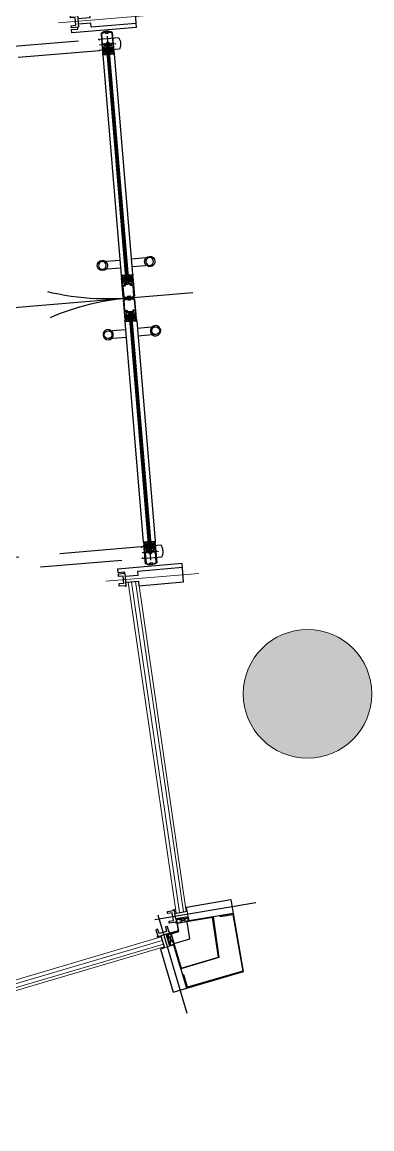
# Model space of a CAD drawing. Header units: centimetres. Extents: x 139057 to 200038, y 34824 to 80516.
# Drawn here: x 167676.2 to 167812.2, y 52158.9 to 52589 of the extents above; entities that cross this region are included whole.
import ezdxf

# ---------------------------------------------------------------- set-up
doc = ezdxf.new("R2010")
doc.units = ezdxf.units.CM
doc.header["$LTSCALE"] = 100
for name, pattern in [('GI-ST-ESC-P1$0$A-FLPLR$0$CENTER', [2, 1.25, -0.25, 0.25, -0.25]), ('GI-ST-ESC-P1$0$AFP0APIAZ$0$CENTER', [50.800000000000004, 31.75, -6.35, 6.35, -6.35]), ('GI-ST-ESC-P1$0$CENTER', [50.800000000000004, 31.75, -6.35, 6.35, -6.35]), ('GI-ST-ESC-P1$0$CENTER2', [28.575000000000003, 19.05, -3.175, 3.175, -3.175]), ('GI-ST-ESC-P1$0$HIDDEN2', [4.762499999999999, 3.175, -1.5875])]:
    doc.linetypes.add(name, pattern=pattern)
doc.layers.get('0').update_dxf_attribs({"lineweight": 0})
doc.layers.get('Defpoints').update_dxf_attribs({"lineweight": 0})
doc.layers.add('410_STRUTTURE_001-AM_0', color=7, linetype='Continuous', lineweight=0)
doc.layers.add('441_SERRAMENTI_001-AM_0', color=1, linetype='Continuous', lineweight=0)
for name, color, linetype in [('A-FACCIATA MONTANTI', 13, 'Continuous'), ('A-VETRO', 175, 'Continuous'), ('GI-ST-ESC-P1$0$0-SCRN-40', 7, 'Continuous'), ('GI-ST-ESC-P1$0$A-CLNG-GLAZ', 1, 'Continuous'), ('GI-ST-ESC-P1$0$A-DOOR', 1, 'Continuous'), ('GI-ST-ESC-P1$0$A-DOOR-STL', 1, 'Continuous'), ('GI-ST-ESC-P1$0$A-FIN', 7, 'Continuous'), ('GI-ST-ESC-P1$0$A-GLAZ-MULL', 1, 'Continuous'), ('GI-ST-ESC-P1$0$A-HDDN', 7, 'GI-ST-ESC-P1$0$HIDDEN2'), ('GI-ST-ESC-P1$0$A-HTCH', 7, 'Continuous'), ('GI-ST-ESC-P1$0$A-SCRN-50', 7, 'Continuous'), ('GI-ST-ESC-P1$0$AFP0APIAZ$0$A-GRID', 7, 'GI-ST-ESC-P1$0$AFP0APIAZ$0$CENTER')]:
    doc.layers.add(name, color=color, linetype=linetype)

# ---------------------------------------------------------------- blocks, each defined once
blk = doc.blocks.new('GI-ST-ESC-P1$0$FRAME')
at = {"layer": 'Defpoints', "color": 11}
for p, q in [((5.000000037252903, 9.316494992002845), (5.000000037252903, 11.00000000372529)), ((18.5000000372529, 9.316494992002845), (18.5000000372529, 11.00000000372529)), ((34.1965823918581, 9.31649499386549), (34.1965823918581, 11)), ((44.9465823918581, 9.31649499386549), (44.9465823918581, 11)), ((5.000000037252903, -9.316494992002845), (5.000000037252903, -11)), ((18.5000000372529, -9.316494992002845), (18.5000000372529, -11)), ((34.1965823918581, -9.3164949901402), (34.1965823918581, -11.00000000186265)), ((44.9465823918581, -9.3164949901402), (44.9465823918581, -11.00000000186265))]:
    blk.add_line(p, q, dxfattribs=at)
at = {"layer": 'Defpoints'}
blk.add_line((49.00000001490116, 11.00000000186265), (49.00000001490116, -10.99999999441206), dxfattribs=at)
at = {"layer": 'GI-ST-ESC-P1$0$A-CLNG-GLAZ', "color": 11, "linetype": 'GI-ST-ESC-P1$0$CENTER'}
blk.add_line((-81.14653248339891, 0.0003774743527173996), (317.6460319980979, -0.0007791649550199509), dxfattribs=at)
at = {"layer": 'GI-ST-ESC-P1$0$A-GLAZ-MULL', "color": 11}
blk.add_line((0, 11.00000000186265), (7.450580596923828e-09, -10.99999999813735), dxfattribs=at)
at = {"layer": 'GI-ST-ESC-P1$0$A-GLAZ-MULL', "color": 5}
blk.add_lwpolyline([(-3.279999867081642, 22.99999998323619), (-26.46994519233704, 22.99999998696148, 0.414213562398668), (-27.46994518488646, 21.99999999068677), (-27.46994519233704, 15.99999998696148, 0.4142135623363339), (-26.46994519233704, 14.99999998509884), (-9.969945199787617, 14.99999998696148, -0.4142135623352684), (-9.469945192337036, 14.49999998882413), (-9.469945192337036, -14.49999993853271, -0.4142135624071923), (-9.969945192337036, -14.99999994039536), (-26.46994519233704, -15.00000001490116, 0.414213562338465), (-27.46994519233704, -16.00000001862645), (-27.46994519233704, -22.00000001117587, 0.4142135623984016), (-26.46994519233704, -23.00000000745058), (-3.279999867081642, -23.00000001117587), (-3.279999867081642, -25.00000001303852, 0.4142135623677674), (-2.279999867081642, -26.00000001117587), (0, -26.00000001117587), (7.450580596923828e-09, -10.99999999813735), (49.0000000372529, -10.99999999813735), (49.00000002980232, -27.50000001676381), (224.0000000372529, -27.50000001303852), (224.0000000372529, 27.49999998509884), (49.00000005215406, 27.49999998882413), (49.00000001490116, 11.00000000186265), (0, 11.00000000186265), (0, 25.99999997578561), (-2.279999881982803, 25.99999998509884, 0.4142135623677673), (-3.279999881982803, 24.99999998323619)], format="xyb", close=True, dxfattribs=at)
blk = doc.blocks.new('GI-ST-ESC-P1$0$SS-JAMB-single')
at = {"layer": 'GI-ST-ESC-P1$0$0-SCRN-40'}
for p, q in [((65.00011821463704, -14.63479914516211), (55.68641565926373, 14.55622339993715)), ((64.99988306313753, 14.55629840493202), (55.68665081821382, -14.63487417250872)), ((65.00007177330554, 8.793328769505024), (80.9998289309442, 19.25272802263498)), ((65.00011821463704, 19.25272802263498), (80.9998289309442, 8.793328769505024)), ((65.00007177330554, -8.869603917002678), (80.9998289309442, -19.32900317758322)), ((65.00011821463704, -19.32900317758322), (80.9998289309442, -8.869603917002678))]:
    blk.add_line(p, q, dxfattribs=at)
for points in [[(80.9998289309442, 8.793328769505024), (65.00011821463704, 8.793328769505024), (65.00011821463704, 19.25272802263498), (80.9998289309442, 19.25272802263498)], [(80.9998289309442, -8.869603917002678), (65.00011821463704, -8.869603917002678), (65.00011821463704, -19.32900317758322), (80.9998289309442, -19.32900317758322)]]:
    blk.add_lwpolyline(points, close=True, dxfattribs=at)
at = {"layer": 'GI-ST-ESC-P1$0$A-DOOR'}
blk.add_line((65.00058897212148, -5.039249196648598), (65.00050837174058, 4.960750810801983), dxfattribs=at)
at = {"layer": 'GI-ST-ESC-P1$0$A-DOOR-STL'}
for points in [[(81.0001612752676, -19.98605155199766), (81.00018171034753, -22.5229836255312), (6.000104457139969, -22.52236735075712, -0.2703483190830847), (6.165570251643658, 22.4776339456439), (80.99981920979917, 22.4770163372159), (80.99983995594084, 19.90252371877432), (75.68804491870105, 19.90248093008995), (76.33166288770735, 20.54610926657915), (50.53738214820623, 20.54590146243572), (50.53743360564113, 14.15815777331591, 0.4142135590997582), (51.82469029538333, 12.87092183530331), (54.39918294548988, 12.87094257771969, -0.4141561513640197), (55.68643962219357, 11.58370663225651), (55.68662687763572, -11.66235741972923, -0.4142135656464319), (54.39939093776047, -12.94961410015821), (51.8248982951045, -12.94963487237692, 0.414213565646432), (50.53766234219074, -14.2368915528059), (50.5377138517797, -20.62992009520531), (76.33199459314346, -20.62971229851246), (75.6883662417531, -19.98609431833029)], [(85.4184962771833, 21.78887581825256), (85.41847714036703, 17.93358420580626), (80.99982958287, 17.93358420580626), (80.9998289309442, 8.791103184223175), (85.41901906952262, 8.791135638952255), (85.41899943351746, 6.500306598842144), (86.71239857003093, 6.500296175479889), (86.7124047074467, 7.263909563422203), (86.18261898122728, 7.263913832604885), (86.18263125605881, 8.791140601038933), (89.23708478361368, 8.791115991771221), (89.23707245849073, 7.263889200985432), (88.70728672295809, 7.263893499970436), (88.70728057995439, 6.500280119478703), (90.00067969039083, 6.500269688665867), (90.00070431269705, 22.4662761464715), (84.00018200092018, 22.46632447838783), (84.00017422437668, 21.49822048842907, -0.3425193956600927), (82.73459091596305, 19.89405004680157), (75.46756739355624, 19.89410857111216), (76.11119573004544, 20.53772657364607), (73.35428549349308, 20.53774875402451), (73.35427510738373, 19.25050243735313), (82.73458574153483, 19.25056563317776, 0.3595324593006232), (84.63295869715512, 21.41224946081638), (84.63296174257994, 21.78888213634491)], [(85.4184962771833, -21.86737655848265), (85.41847714036703, -18.01208493858576), (80.99982958287, -18.01208493858576), (80.9998289309442, -8.869603917002678), (85.41901906952262, -8.869636379182339), (85.41899943351746, -6.578807331621647), (86.71239857003093, -6.578796908259392), (86.7124047074467, -7.342410296201706), (86.18261898122728, -7.342414565384388), (86.18263125605881, -8.869641333818436), (89.23708478361368, -8.869616724550724), (89.23707245849073, -7.342389933764935), (88.70728672295809, -7.342394232749939), (88.70728057995439, -6.578780852258205), (90.00067969039083, -6.57877042144537), (90.00070431269705, -22.54477688670158), (84.00018200092018, -22.54482521861792), (84.00017422437668, -21.57672122865915, 0.3425193956600927), (82.73459091596305, -19.97255078703165), (75.46756739355624, -19.97260931134224), (76.11119573004544, -20.61622731387615), (73.35428549349308, -20.61624949425459), (73.35427510738373, -19.32900317758322), (82.73458574153483, -19.32906637340784, -0.3595324593006232), (84.63295869715512, -21.49075020104647), (84.63296174257994, -21.86738287657499)]]:
    blk.add_lwpolyline(points, format="xyb", close=True, dxfattribs=at)
for points in [[(0.2948443684726954, 4.961448863148689), (7.85284836217761, 4.961509756743908), (7.852928914129734, -5.038490258157253), (0.2665294725447893, -5.038551360368729)], [(81.76344356499612, 9.554733246564865), (81.76344238221645, 17.16997081786394), (86.18209668807685, 17.16997081786394), (86.18210896290839, 21.70269355177879), (89.23656249046326, 21.70266894251108), (89.23646459542215, 9.554729342460632), (81.76344238221645, 9.554733246564865)], [(81.76344356499612, -9.633233979344368), (81.76344238221645, -17.24847155064344), (86.18209668807685, -17.24847155064344), (86.18210896290839, -21.78119429200888), (89.23656249046326, -21.78116968274117), (89.23646459542215, -9.633230075240135), (81.76344238221645, -9.633233979344368)]]:
    blk.add_lwpolyline(points, dxfattribs=at)
blk.add_lwpolyline([(2.852928871288896, -5.038530372083187, 0.09359992503852811), (7.509701076894999, -19.94786255806684), (47.96321572363377, -19.94875717163086), (47.96314896829426, -11.66241964697838, -0.414213565646432), (49.25038492493331, -10.37516294419765), (51.82487754523754, -10.37514222413301, 0.4142135656464319), (53.1121134981513, -9.08788551390171), (53.1119677182287, 9.009193256497383, 0.4142135590997582), (51.82471105270088, 10.29642921686172), (49.25021838769317, 10.29640845954418, -0.4142135590997582), (47.96296171285212, 11.5836443901062), (47.96289497613907, 19.869981944561), (7.644698230549693, 19.87087762355804, 0.093793097541935), (2.883001949638128, 4.961469538509846)], format="xyb", dxfattribs=at)
at = {"layer": 'GI-ST-ESC-P1$0$A-HTCH'}
for p, q in [((6.852856416255236, 3.961501710116863), (0.2948524430394173, 3.96144887059927)), ((6.852920854464173, -4.038498304784298), (6.852856416255236, 3.961501710116863)), ((6.852920854464173, -4.038498304784298), (0.2665214072912931, -4.03855137526989))]:
    blk.add_line(p, q, dxfattribs=at)
at = {"layer": 'GI-ST-ESC-P1$0$A-SCRN-50'}
blk.add_lwpolyline([(65.00011821463704, -14.63479914516211), (64.99988306313753, 14.55629840493202), (55.68641565926373, 14.55622339993715), (55.68665081076324, -14.63487417250872)], close=True, dxfattribs=at)
for points in [[(65.00058897212148, 6.462974049150944, 0.414213562373095), (66.50058897212148, 4.962974049150944), (71.16654250957072, 4.962974049150944, 0.414213562373095), (72.66654250957072, 6.462974049150944), (72.66654250957072, 7.293328769505024, 0.414213562373095), (71.16654250957072, 8.793328769505024), (66.50058897212148, 8.793328769505024, 0.414213562373095), (65.00058897212148, 7.293328769505024)], [(65.00058897212148, -6.539249196648598, -0.414213562373095), (66.50058897212148, -5.039249196648598), (71.16654250957072, -5.039249196648598, -0.414213562373095), (72.66654250957072, -6.539249196648598), (72.66654250957072, -7.369603917002678, -0.414213562373095), (71.16654250957072, -8.869603917002678), (66.50058897212148, -8.869603917002678, -0.414213562373095), (65.00058897212148, -7.369603917002678)]]:
    blk.add_lwpolyline(points, format="xyb", close=True, dxfattribs=at)
at = {"layer": 'GI-ST-ESC-P1$0$A-SCRN-50', "elevation": -3.98869088545964e-09}
for points in [[(90.00036611035466, 6.514159366488457, 0.3511762520477664), (92.04825365915895, 4.961844936013222, -0.1368722504994872), (89.23675888217986, 5.750539809465408), (86.18230535648763, 5.750515215098858, 0.6778585833198986), (86.57195014320314, 4.963013783097267, -0.544776232123123), (85.41868581622839, 6.514122426509857)], [(90.00036611035466, -6.59266009926796, -0.3511762520477664), (92.04825365915895, -5.040345668792725, 0.1368722504994872), (89.23675888217986, -5.829040542244911), (86.18230535648763, -5.829015947878361, -0.6778585833198986), (86.57195014320314, -5.04151451587677, 0.544776232123123), (85.41868581622839, -6.59262315928936)]]:
    blk.add_lwpolyline(points, format="xyb", dxfattribs=at)
blk = doc.blocks.new('GI-ST-ESC-P1$0$door-single-gl')
at = {"layer": 'GI-ST-ESC-P1$0$A-DOOR'}
for p, q in [((980.0333143081516, 27.48932576552038), (69.81812286563218, 27.45250614359979, 1.354795355514728e-07)), ((980.0333948917687, 17.48932577297096), (69.81820346601307, 17.45250613614921, 1.354796428001351e-07))]:
    blk.add_line(p, q, dxfattribs=at)
at = {"layer": 'GI-ST-ESC-P1$0$A-FIN'}
for p, q in [((94.81779651343822, 44.9580314829946, 1.354423445331923e-07), (955.0329879242928, 44.9580314829946, 1.354423445331923e-07)), ((955.0329878414232, -0.0665083453052091, 1.354423445331923e-07), (94.8177960096109, -0.07231308519769186, 1.354423445331923e-07))]:
    blk.add_line(p, q, dxfattribs=at)
at = {"layer": 'GI-ST-ESC-P1$0$A-FIN', "elevation": 5.925768860654291e-06}
for points in [[(895.0182151440531, 115.0059198811651), (895.0187791567296, 45.00528305768971)], [(925.0182151477784, 115.006161607802), (925.0187791548669, 45.00679955631499)], [(895.0197059810162, -70.02864066511388), (895.0191419888288, -0.02800384163852111)], [(925.0197059791535, -70.02839896827932), (925.0191420074552, -0.02903690189118758)]]:
    blk.add_lwpolyline(points, dxfattribs=at)
at = {"layer": 'GI-ST-ESC-P1$0$A-FIN'}
for centre, start, end in [((910.0182151421905, 115.0060407668353), 318.5908392572292, 221.4100839652725), ((910.0197059717029, -70.02851982414718), 138.59083918664, 41.41008396527246)]:
    blk.add_arc(centre, 20.00000000188689, start, end, dxfattribs=at)
at = {"layer": 'GI-ST-ESC-P1$0$A-HDDN', "linetype": 'GI-ST-ESC-P1$0$A-FLPLR$0$CENTER'}
blk.add_line((23.21136017143727, 22.45326508581641, 1.354423445334096e-07), (66.9492650963366, 22.45361775904897, 3.326829323897323e-07), dxfattribs=at)
at = {"layer": 'GI-ST-ESC-P1$0$A-HDDN', "elevation": 1.354423445331923e-07}
blk.add_lwpolyline([(32.48386523185823, 1006.321387990184), (32.4844828402867, 931.4871390320282), (35.06003803513832, 931.48715981008), (35.06005201615282, 929.7527301749725, -0.342519395259327), (33.45588155031093, 928.4871468684215), (32.48249264746794, 928.4871390229602), (32.49517469912015, 56.27158479279962), (33.41599128214884, 56.27157739610433, -0.3503234641536446), (35.06744913070642, 55.00599370784251), (35.05897545873368, 53.2712427478203), (32.4844828402921, 53.27122200167861), (32.48386984743973, -21.56302967168136, 0.2703482869119407), (77.48386652826558, -21.72849275098032), (77.4844828030392, 53.27158450222724), (74.94755072950566, 53.2715640671473), (74.94753675966703, 55.00599370784275, -0.342519395660086), (76.55170720129453, 56.27157701625639), (77.5198111912533, 56.27158479279989), (77.51981119124792, 928.4867762409074), (76.578228827366, 928.4867838044092, -0.3469713729311885), (74.94753675966165, 929.7523673258645), (74.94755072950025, 931.48679696656), (77.48448280303379, 931.48677653148), (77.48386652825926, 1006.486853784687, 0.2703483190888841)], format="xyb", close=True, dxfattribs=at)
at = {"layer": 'GI-ST-ESC-P1$0$A-HDDN', "linetype": 'GI-ST-ESC-P1$0$HIDDEN2', "ltscale": 0.1}
for centre, start, end in [((910.0056873019785, 115.0060406401754), 221.4886769513499, 318.6206733243474), ((910.0071781408042, -70.02851990610357), 41.38024954528361, 138.5122471893912)]:
    blk.add_arc(centre, 20.00751869226477, start, end, dxfattribs=at)
at = {"layer": 'GI-ST-ESC-P1$0$A-HTCH'}
for p, q in [((980.0333344526589, 24.98932498320941), (69.8181429989636, 24.95250496640806, 1.354794985355003e-07)), ((980.0333545971662, 22.48932499065999), (69.81816315092146, 22.45250496640806, 1.354795355515838e-07)), ((980.033374749124, 19.98932496830825), (69.81818329356611, 19.95250495895748, 1.354795725674267e-07))]:
    blk.add_line(p, q, dxfattribs=at)
for centre, radius in [((910.0056873075664, 115.006040647626), 15), ((54.99973310802166, 22.45352140600964, 2.787952869245431e-07), 7.5), ((54.99973310802166, 22.45352140600964, 2.787952869245431e-07), 5.5), ((910.0071781463921, -70.02851991355415), 15)]:
    blk.add_circle(centre, radius, dxfattribs=at)
at = {"layer": 'GI-ST-ESC-P1$0$AFP0APIAZ$0$A-GRID', "linetype": 'GI-ST-ESC-P1$0$A-FLPLR$0$CENTER'}
blk.add_line((54.99948749877512, 54.24190489202741, 1.354423445334096e-07), (55.00000000186265, -9.334862239658802, 1.354423445334096e-07), dxfattribs=at)
at = {"layer": 'GI-ST-ESC-P1$0$AFP0APIAZ$0$A-GRID', "linetype": 'GI-ST-ESC-P1$0$HIDDEN2'}
blk.add_arc((54.9988617721224, 22.45265000293802, 2.708846890663846e-07), 990.0343089442448, 0.002263124002700569, 90.00216226730852, dxfattribs=at)
at = {"linetype": 'ByBlock'}
blk.add_blockref('GI-ST-ESC-P1$0$SS-JAMB-single', (4.81761449367408, 22.4917553336714, 1.354423445331923e-07), dxfattribs=at)
at = {"linetype": 'ByBlock', "xscale": -1}
blk.add_blockref('GI-ST-ESC-P1$0$SS-JAMB-single', (1045.03316935736, 22.4917553336714, 1.354423445331923e-07), dxfattribs=at)
blk = doc.blocks.new('GI-ST-ESC-P1$0$EXIT-DOORS-1935CLEAR')
blk.add_line((7.819719280793151, 22.45326508296473, 1.354423445331923e-07), (-7.819719279778823, 22.45339106169516, 1.354423445331923e-07))
at = {"layer": 'GI-ST-ESC-P1$0$A-DOOR', "color": 1, "linetype": 'GI-ST-ESC-P1$0$CENTER2'}
blk.add_line((5.071640885034867e-10, -226.5018412679715, 1.354423445331923e-07), (5.071640885034867e-10, 500.9755392179909, 1.354423445331923e-07), dxfattribs=at)
at = {"linetype": 'ByBlock'}
blk.add_blockref('GI-ST-ESC-P1$0$door-single-gl', (-1045, 0), dxfattribs=at)
at = {"linetype": 'ByBlock', "xscale": -1}
blk.add_blockref('GI-ST-ESC-P1$0$door-single-gl', (1045, 0), dxfattribs=at)
blk = doc.blocks.new('GI-ST-ESC-P1$0$door jam')
at = {"layer": 'Defpoints'}
blk.add_line((26.67547901429556, -34.05244489715135), (256.9142643089668, -314.3207082058481), dxfattribs=at)
at = {"layer": 'GI-ST-ESC-P1$0$A-DOOR'}
blk.add_lwpolyline([(216.4661432802677, -248.5368906706572), (185.2788152061403, -210.7433651536703), (198.7765028886497, -199.6050337031484), (87.39318842068315, -64.62815694510937), (32.24549307301641, -110.1361968517303), (191.6636226437986, -303.3227735757828, 0.414213562373095), (193.0713951513171, -303.4575939327478), (201.5556559897959, -296.4563570171595, 0.414213562373095), (201.6904763430357, -295.0485845059156), (187.2488688267767, -277.5479104965925, -0.414213562373095), (187.316279001534, -276.84402423352), (192.3297058567405, -272.7069296985865)], format="xyb", dxfattribs=at)
blk.add_lwpolyline([(44.2005878649652, -100.2708175852895), (155.5839023254812, -235.2476943135262), (168.3102935887873, -224.7458389848471), (199.4976216293871, -262.5393644869328)], dxfattribs=at)
blk.add_lwpolyline([(236.398816075176, -266.4071607887745, 0.414213562338465), (237.8065885938704, -266.5419811457396), (242.4343672282994, -262.723124653101, 0.4142135623984016), (242.5691875889897, -261.3153521344066), (228.1275800727308, -243.8146781250834, -0.4142135623683001), (228.1949902437627, -243.1107918545604), (229.3519349135458, -242.1560777276754, 0.4142135623677674), (229.4867552742362, -240.7483051940799), (228.0355898700655, -238.9897494167089), (190.2420643754303, -270.1770774796605), (207.0895514078438, -290.5932519361377, 0.414213562398668), (208.4973239265382, -290.7280722856522), (213.1251025609672, -286.9092157930136, 0.4142135623363339), (213.259922914207, -285.5014432668686), (202.7580675557256, -272.7750520333648, -0.4142135623352684), (202.825477745384, -272.0711657553911), (225.193074401468, -253.6133594214916, -0.4142135624071923), (225.8969606645405, -253.6807695925236)], format="xyb", close=True, dxfattribs=at)

msp = doc.modelspace()

# ---------------------------------------------------------------- hatches: boundary and pattern name
at = {"layer": '410_STRUTTURE_001-AM_0'}
h = msp.add_hatch(color=256, dxfattribs=at)
edge = h.paths.add_edge_path()
edge.add_arc((167787.1709112698, 52327.94135836673), 24.99999997139952, 0, 360)

# ---------------------------------------------------------------- linework, layer by layer
msp.add_circle((167787.1709112698, 52327.94135836673, -3.520323916137131e-08), 24.99999997139952, dxfattribs=at)
at = {"layer": '441_SERRAMENTI_001-AM_0'}
for p, q in [((167730.2908711905, 52233.45308651936, -3.490789228516181e-08), (167489.9132663893, 52162.7192285077, -3.490789228516181e-08)), ((167730.6790244436, 52232.1340103091, -3.490789228516181e-08), (167490.2984511802, 52161.39927879882, -3.490789228516181e-08)), ((167731.1174483789, 52230.65287561875, -3.490789228516181e-08), (167490.7311630776, 52159.9164633767, -3.490789228516181e-08)), ((167731.4209136503, 52229.62159785044, -3.490789228516181e-08), (167491.032307549, 52158.88450269562, -3.490789228516181e-08))]:
    msp.add_line(p, q, dxfattribs=at)
at = {"layer": '441_SERRAMENTI_001-AM_0', "elevation": -3.490789228516181e-08}
for points in [[(167736.0630998599, 52242.72299249631), (167717.4286772596, 52371.1842520104), (167717.4226487881, 52371.2351807968)], [(167737.3991167831, 52242.91679336291), (167718.7672361775, 52371.36052898478), (167718.7632892007, 52371.39387321633)], [(167738.9379598337, 52243.2428784014), (167720.3257467212, 52371.55042904031)], [(167740.0018250594, 52243.39720202398), (167721.389611947, 52371.70475267035)]]:
    msp.add_lwpolyline(points, dxfattribs=at)
at = {"layer": 'A-FACCIATA MONTANTI'}
for p, q in [((167753.1898288565, 52241.39356540304, -3.490789228516181e-08), (167753.1476487095, 52241.6399813832, -3.490789228516181e-08)), ((167740.8047078556, 52239.42572953713, -3.490789228516181e-08), (167736.3468224505, 52240.18446987283, -3.490789228516181e-08)), ((167736.5999033215, 52238.70597399932, -3.490789228516181e-08), (167740.5516269846, 52240.90422541064, -3.490789228516181e-08)), ((167732.6909927992, 52234.32946241808, -3.490789228516181e-08), (167732.4512045855, 52234.25874033731, -3.490789228516181e-08)), ((167732.7224334503, 52234.30044974547, -3.490789228516181e-08), (167735.3532320118, 52230.60589264494, -3.490789228516181e-08)), ((167733.8739372144, 52230.19283873004, -3.490789228516181e-08), (167734.2017282458, 52234.71350366783, -3.490789228516181e-08))]:
    msp.add_line(p, q, dxfattribs=at)
at = {"layer": 'A-FACCIATA MONTANTI', "elevation": -3.490789228516181e-08}
for points in [[(167733.5858535623, 52230.05813660633), (167735.360405373, 52230.58151513499), (167738.0729003778, 52221.3635384531), (167752.485382388, 52225.60457603049), (167750.2460612195, 52241.0418489964), (167740.8875413897, 52239.43990852845), (167740.6091524238, 52241.06625399899), (167740.8062852068, 52241.0999981181), (167741.0509300554, 52239.67078543615), (167750.4145373056, 52241.27359673542), (167752.7082062053, 52225.46166525197), (167737.9374934031, 52221.11521416318), (167735.2250334328, 52230.33307178479), (167733.6424312299, 52229.86630603832)], [(167753.1898288565, 52241.39356540304), (167758.1138826559, 52242.23643811953), (167761.9616054153, 52220.21860207033), (167740.4410685437, 52213.8849741013), (167739.0266613966, 52218.68062129778), (167738.7868731847, 52218.60989921701), (167740.2719614698, 52213.57460262787), (167762.2462936776, 52220.04178539079), (167758.317263371, 52242.52488786888), (167753.1476487095, 52241.6399813832)], [(167733.0452700878, 52232.24451934707), (167733.2850583015, 52232.31524143529), (167732.6909927992, 52234.32946241808), (167737.1251882898, 52235.63726456624), (167736.3468224505, 52240.18446987283), (167738.4131513449, 52240.53817280543), (167738.3709711997, 52240.78458878559), (167736.0582263252, 52240.38870570969), (167736.8412698215, 52235.81417357337), (167732.3804825029, 52234.49852854919), (167733.0452700878, 52232.24451934707)], [(167735.2499676278, 52230.9568199904), (167741.3441915741, 52232.75011504602), (167740.3862223035, 52239.35409546059)], [(167733.5858535623, 52230.05813660633), (167733.6424312318, 52229.86630603832)]]:
    msp.add_lwpolyline(points, dxfattribs=at)
for points in [[(167740.8047078556, 52239.42572953713), (167736.5999033215, 52238.70597399932), (167736.3468224505, 52240.18446987283), (167740.5516269846, 52240.90422541064)], [(167733.8739372144, 52230.19283873004), (167732.7224334503, 52234.30044974547), (167734.2017282458, 52234.71350366783), (167735.3532320118, 52230.60589264494)]]:
    msp.add_lwpolyline(points, close=True, dxfattribs=at)

# ---------------------------------------------------------------- block references
at = {"layer": '441_SERRAMENTI_001-AM_0', "xscale": -0.1, "yscale": 0.1, "zscale": 0.1, "rotation": 94.78468384658744}
msp.add_blockref('GI-ST-ESC-P1$0$EXIT-DOORS-1935CLEAR', (167719.9772564197, 52481.9105231182, 4.983661934302526e-06), dxfattribs=at)
at = {"layer": 'A-FACCIATA MONTANTI', "yscale": 0.1, "zscale": 0.1}
for p, xscale, rotation in [((167735.7571952349, 52241.55463035565, -3.490789228516181e-08), -0.1, 189.7134393952763), ((167731.2012102479, 52234.25497783136, -3.490789228516181e-08), 0.1, 286.4326655158407)]:
    msp.add_blockref('GI-ST-ESC-P1$0$FRAME', p, dxfattribs=dict(at, xscale=xscale, rotation=rotation))
at = {"layer": 'A-VETRO', "yscale": 0.1, "zscale": 0.1}
for p, xscale, rotation in [((167730.7260104088, 52592.19172958445, 9.290260394817814e-07), -0.09999999999999999, 314.1875936686726), ((167749.2586430336, 52374.97998693001, 9.234588400249531e-07), 0.1, 235.381889961232)]:
    msp.add_blockref('GI-ST-ESC-P1$0$door jam', p, dxfattribs=dict(at, xscale=xscale, rotation=rotation))

doc.saveas('drawing.dxf')
